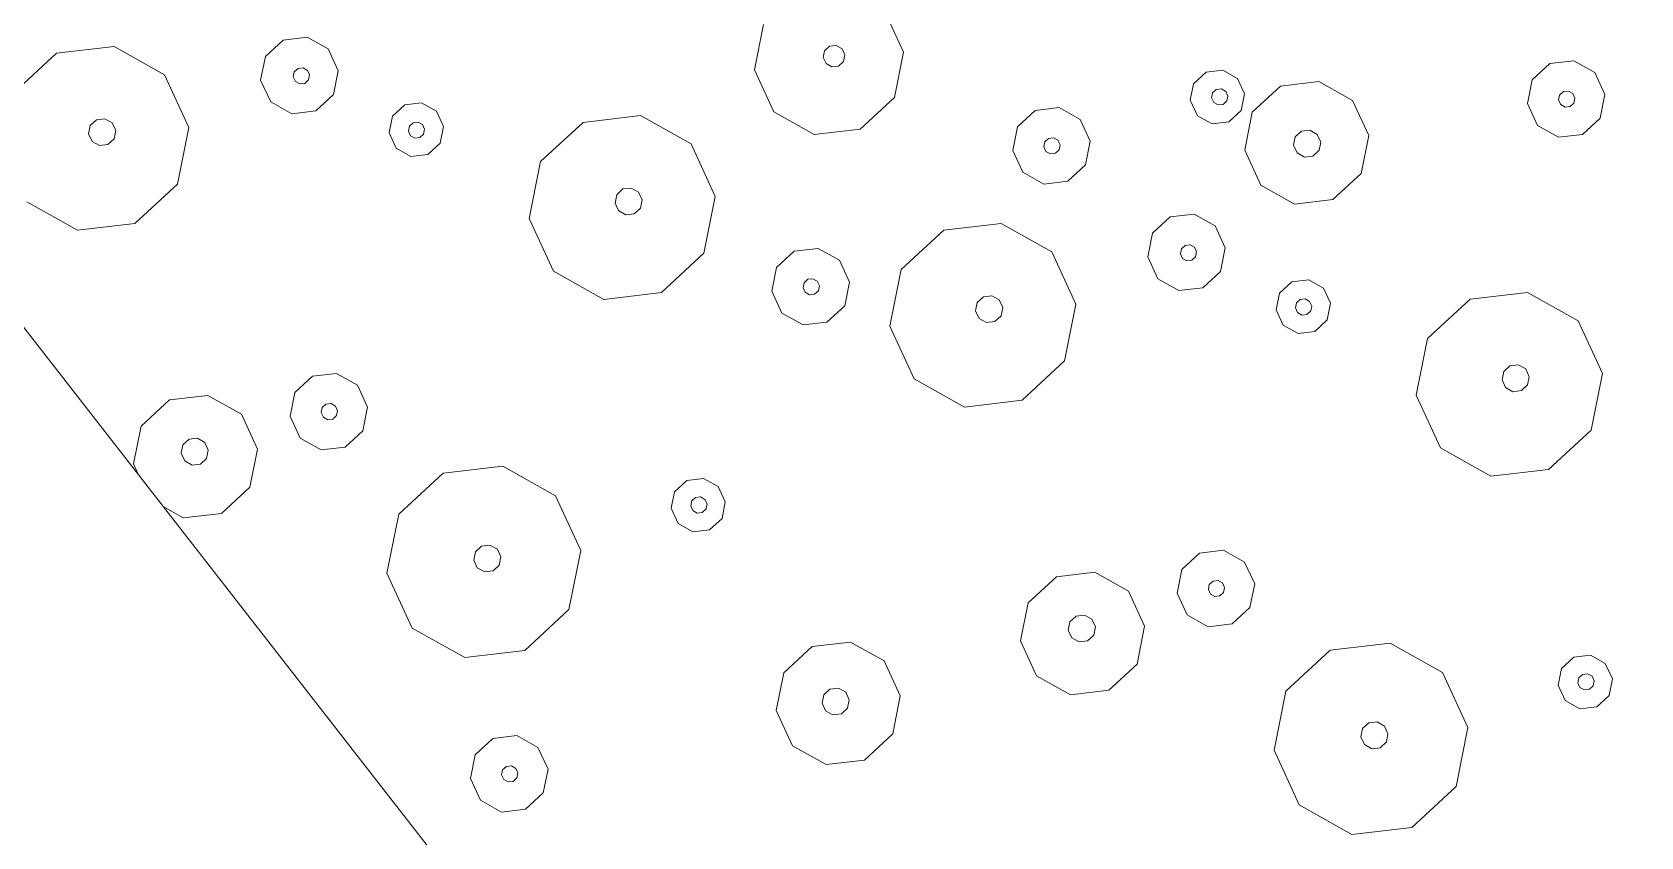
# Model space of a CAD drawing. Header units: metres. Extents: x -2858 to 512, y -1995 to 1252.
# Drawn here: x -494.136 to -490.839, y -114.54 to -112.89 of the extents above; entities that cross this region are included whole.
import ezdxf

# ---------------------------------------------------------------- set-up
doc = ezdxf.new("R2010")
doc.units = ezdxf.units.M
doc.layers.add('Calque commun', color=7, linetype='Continuous')
doc.layers.add('Calque11', color=7, linetype='Continuous')

# ---------------------------------------------------------------- blocks, each defined once
blk = doc.blocks.new('geometrebondepartleger')
at = {"layer": 'Calque11', "color": 7, "linetype": 'Continuous', "lineweight": 9}
blk.add_line((150.3457, 147.4392, 79), (130.1803, 35.9078, 79), dxfattribs=at)
blk = doc.blocks.new('pattern')
at = {"layer": 'Calque commun', "color": 54, "linetype": 'Continuous', "lineweight": 9}
for p, q in [((60.0773, 37.2426), (60.1071, 37.2602)), ((60.1071, 37.2602), (60.1416, 37.2569)), ((60.1416, 37.2569), (60.1675, 37.234)), ((60.0635, 37.2108), (60.0773, 37.2426)), ((60.1054, 37.2175), (60.1144, 37.2228)), ((60.1144, 37.2228), (60.1247, 37.2218)), ((60.1247, 37.2218), (60.1325, 37.2149)), ((60.1675, 37.234), (60.175, 37.2002)), ((60.0711, 37.177), (60.0635, 37.2108)), ((60.1013, 37.208), (60.1054, 37.2175)), ((60.1036, 37.1978), (60.1013, 37.208)), ((60.1113, 37.191), (60.1036, 37.1978)), ((60.1217, 37.19), (60.1113, 37.191)), ((60.1306, 37.1953), (60.1217, 37.19)), ((60.1347, 37.2048), (60.1306, 37.1953)), ((60.1325, 37.2149), (60.1347, 37.2048)), ((60.175, 37.2002), (60.1613, 37.1684)), ((60.097, 37.1541), (60.0711, 37.177)), ((60.1613, 37.1684), (60.1314, 37.1508)), ((60.1314, 37.1508), (60.097, 37.1541)), ((60.349, 37.0882), (60.4554, 37.1511)), ((60.4554, 37.1511), (60.5785, 37.1393)), ((60.5785, 37.1393), (60.6711, 37.0575)), ((60.2998, 36.9748), (60.349, 37.0882)), ((60.6711, 37.0575), (60.698, 36.9369)), ((60.3267, 36.8542), (60.2998, 36.9748)), ((60.461, 36.9591), (60.4679, 36.975)), ((60.4648, 36.9422), (60.461, 36.9591)), ((60.4679, 36.975), (60.4828, 36.9838)), ((60.4828, 36.9838), (60.5001, 36.9821)), ((60.5001, 36.9821), (60.513, 36.9707)), ((60.513, 36.9707), (60.5168, 36.9538)), ((60.4778, 36.9308), (60.4648, 36.9422)), ((60.495, 36.9291), (60.4778, 36.9308)), ((60.5099, 36.9379), (60.495, 36.9291)), ((60.5168, 36.9538), (60.5099, 36.9379)), ((60.698, 36.9369), (60.6489, 36.8235)), ((59.6245, 36.8096), (59.7267, 36.8699)), ((59.7267, 36.8699), (59.8448, 36.8587)), ((59.8448, 36.8587), (59.9338, 36.7801)), ((60.4194, 36.7724), (60.3267, 36.8542)), ((59.5773, 36.7007), (59.6245, 36.8096)), ((60.6489, 36.8235), (60.5424, 36.7606)), ((59.9338, 36.7801), (59.9596, 36.6643)), ((60.5424, 36.7606), (60.4194, 36.7724)), ((59.6031, 36.5849), (59.5773, 36.7007)), ((59.7226, 36.6865), (59.7295, 36.7024)), ((59.7295, 36.7024), (59.7444, 36.7112)), ((59.7444, 36.7112), (59.7616, 36.7095)), ((59.7616, 36.7095), (59.7746, 36.6981)), ((59.7746, 36.6981), (59.7783, 36.6812)), ((59.7264, 36.6696), (59.7226, 36.6865)), ((59.7393, 36.6582), (59.7264, 36.6696)), ((59.7715, 36.6653), (59.7566, 36.6565)), ((59.7783, 36.6812), (59.7715, 36.6653)), ((59.9596, 36.6643), (59.9124, 36.5554)), ((59.7566, 36.6565), (59.7393, 36.6582)), ((59.6921, 36.5064), (59.6031, 36.5849)), ((60.4017, 36.5213), (60.4214, 36.5667)), ((60.4214, 36.5667), (60.464, 36.5918)), ((60.464, 36.5918), (60.5132, 36.5871)), ((60.5132, 36.5871), (60.5503, 36.5544)), ((59.9124, 36.5554), (59.8102, 36.4951)), ((60.468, 36.5257), (60.477, 36.531)), ((60.477, 36.531), (60.4873, 36.53)), ((60.4873, 36.53), (60.4951, 36.5231)), ((60.5503, 36.5544), (60.561, 36.5061)), ((59.8102, 36.4951), (59.6921, 36.5064)), ((60.4125, 36.473), (60.4017, 36.5213)), ((60.4639, 36.5162), (60.468, 36.5257)), ((60.4662, 36.506), (60.4639, 36.5162)), ((60.474, 36.4992), (60.4662, 36.506)), ((60.4843, 36.4982), (60.474, 36.4992)), ((60.4932, 36.5035), (60.4843, 36.4982)), ((60.4974, 36.513), (60.4932, 36.5035)), ((60.4951, 36.5231), (60.4974, 36.513)), ((60.561, 36.5061), (60.5413, 36.4608)), ((60.6364, 36.4563), (60.7046, 36.4965)), ((60.7046, 36.4965), (60.7833, 36.489)), ((60.4495, 36.4403), (60.4125, 36.473)), ((60.7833, 36.489), (60.8426, 36.4367)), ((59.1752, 36.3869), (59.1949, 36.4322)), ((59.1949, 36.4322), (59.2374, 36.4574)), ((59.2374, 36.4574), (59.2867, 36.4527)), ((59.2867, 36.4527), (59.3237, 36.4199)), ((60.4988, 36.4356), (60.4495, 36.4403)), ((60.5413, 36.4608), (60.4988, 36.4356)), ((60.605, 36.3837), (60.6364, 36.4563)), ((60.8426, 36.4367), (60.8598, 36.3594)), ((59.3237, 36.4199), (59.3345, 36.3717)), ((59.1859, 36.3386), (59.1752, 36.3869)), ((59.2374, 36.3817), (59.2415, 36.3913)), ((59.2396, 36.3716), (59.2374, 36.3817)), ((59.2474, 36.3647), (59.2396, 36.3716)), ((59.2415, 36.3913), (59.2505, 36.3965)), ((59.2578, 36.3637), (59.2474, 36.3647)), ((59.2505, 36.3965), (59.2608, 36.3956)), ((59.2667, 36.369), (59.2578, 36.3637)), ((59.2608, 36.3956), (59.2686, 36.3887)), ((59.2708, 36.3785), (59.2667, 36.369)), ((59.2686, 36.3887), (59.2708, 36.3785)), ((59.3345, 36.3717), (59.3148, 36.3263)), ((60.6222, 36.3065), (60.605, 36.3837)), ((60.698, 36.3664), (60.7049, 36.3822)), ((60.7017, 36.3495), (60.698, 36.3664)), ((60.7049, 36.3822), (60.7198, 36.391)), ((60.7198, 36.391), (60.737, 36.3894)), ((60.737, 36.3894), (60.75, 36.3779)), ((60.75, 36.3779), (60.7537, 36.361)), ((59.223, 36.3059), (59.1859, 36.3386)), ((60.7147, 36.338), (60.7017, 36.3495)), ((60.7319, 36.3364), (60.7147, 36.338)), ((60.7468, 36.3452), (60.7319, 36.3364)), ((60.7537, 36.361), (60.7468, 36.3452)), ((60.8598, 36.3594), (60.8284, 36.2869)), ((59.2722, 36.3012), (59.223, 36.3059)), ((59.3148, 36.3263), (59.2722, 36.3012)), ((59.8754, 36.2669), (59.8892, 36.2986)), ((59.8892, 36.2986), (59.919, 36.3162)), ((59.919, 36.3162), (59.9534, 36.313)), ((59.9534, 36.313), (59.9794, 36.2901)), ((60.6815, 36.2542), (60.6222, 36.3065)), ((59.8829, 36.2331), (59.8754, 36.2669)), ((59.9149, 36.2641), (59.919, 36.2737)), ((59.919, 36.2737), (59.9279, 36.2789)), ((59.9279, 36.2789), (59.9383, 36.278)), ((59.9383, 36.278), (59.946, 36.2711)), ((59.946, 36.2711), (59.9483, 36.261)), ((59.9794, 36.2901), (59.9869, 36.2563)), ((60.8284, 36.2869), (60.7602, 36.2466)), ((59.9089, 36.2102), (59.8829, 36.2331)), ((59.9171, 36.254), (59.9149, 36.2641)), ((59.9249, 36.2471), (59.9171, 36.254)), ((59.9352, 36.2462), (59.9249, 36.2471)), ((59.9442, 36.2514), (59.9352, 36.2462)), ((59.9483, 36.261), (59.9442, 36.2514)), ((59.9869, 36.2563), (59.9731, 36.2245)), ((60.7602, 36.2466), (60.6815, 36.2542)), ((59.9433, 36.2069), (59.9089, 36.2102)), ((59.9731, 36.2245), (59.9433, 36.2069)), ((61.077, 36.1787), (61.1451, 36.219)), ((61.1451, 36.219), (61.2239, 36.2114)), ((61.2239, 36.2114), (61.2832, 36.1591)), ((59.5805, 36.1276), (59.6486, 36.1678)), ((59.6486, 36.1678), (59.7273, 36.1603)), ((61.0456, 36.1062), (61.077, 36.1787)), ((59.7273, 36.1603), (59.7866, 36.108)), ((61.2832, 36.1591), (61.3004, 36.0819)), ((59.549, 36.055), (59.5805, 36.1276)), ((59.7866, 36.108), (59.8038, 36.0307)), ((61.0628, 36.0289), (61.0456, 36.1062)), ((61.146, 36.0903), (61.1529, 36.1062)), ((61.1529, 36.1062), (61.1678, 36.115)), ((61.1678, 36.115), (61.185, 36.1133)), ((61.185, 36.1133), (61.198, 36.1019)), ((61.198, 36.1019), (61.2017, 36.085)), ((59.6561, 36.0632), (59.671, 36.072)), ((59.671, 36.072), (59.6882, 36.0704)), ((59.6882, 36.0704), (59.7012, 36.0589)), ((59.9482, 36.062), (59.9907, 36.0871)), ((59.9907, 36.0871), (60.04, 36.0824)), ((60.04, 36.0824), (60.077, 36.0497)), ((61.1497, 36.0734), (61.146, 36.0903)), ((61.1627, 36.062), (61.1497, 36.0734)), ((61.1948, 36.0691), (61.1799, 36.0603)), ((61.2017, 36.085), (61.1948, 36.0691)), ((61.3004, 36.0819), (61.2689, 36.0093)), ((59.5662, 35.9778), (59.549, 36.055)), ((59.6492, 36.0473), (59.6561, 36.0632)), ((59.653, 36.0304), (59.6492, 36.0473)), ((59.705, 36.042), (59.6981, 36.0261)), ((59.7012, 36.0589), (59.705, 36.042)), ((59.9285, 36.0166), (59.9482, 36.062)), ((60.077, 36.0497), (60.0878, 36.0014)), ((61.1799, 36.0603), (61.1627, 36.062)), ((59.6659, 36.019), (59.653, 36.0304)), ((59.6832, 36.0174), (59.6659, 36.019)), ((59.6981, 36.0261), (59.6832, 36.0174)), ((59.8038, 36.0307), (59.7724, 35.9582)), ((59.9393, 35.9683), (59.9285, 36.0166)), ((59.9894, 36.0144), (59.9935, 36.0239)), ((59.9917, 36.0043), (59.9894, 36.0144)), ((59.9994, 35.9974), (59.9917, 36.0043)), ((59.9935, 36.0239), (60.0025, 36.0292)), ((60.0025, 36.0292), (60.0128, 36.0282)), ((60.0128, 36.0282), (60.0206, 36.0214)), ((60.0229, 36.0112), (60.0187, 36.0017)), ((60.0206, 36.0214), (60.0229, 36.0112)), ((61.1221, 35.9766), (61.0628, 36.0289)), ((61.2689, 36.0093), (61.2008, 35.9691)), ((59.6255, 35.9254), (59.5662, 35.9778)), ((60.0098, 35.9964), (59.9994, 35.9974)), ((60.0187, 36.0017), (60.0098, 35.9964)), ((60.0878, 36.0014), (60.0681, 35.9561)), ((60.2386, 35.9112), (60.3407, 35.9715)), ((60.3407, 35.9715), (60.4589, 35.9602)), ((61.2008, 35.9691), (61.1221, 35.9766)), ((59.7724, 35.9582), (59.7042, 35.9179)), ((59.9763, 35.9356), (59.9393, 35.9683)), ((60.0681, 35.9561), (60.0255, 35.9309)), ((60.4589, 35.9602), (60.5478, 35.8817)), ((59.7042, 35.9179), (59.6255, 35.9254)), ((60.0255, 35.9309), (59.9763, 35.9356)), ((60.1914, 35.8023), (60.2386, 35.9112)), ((59.673, 35.8494), (59.6868, 35.8811)), ((59.6868, 35.8811), (59.7166, 35.8987)), ((59.7166, 35.8987), (59.751, 35.8954)), ((59.751, 35.8954), (59.777, 35.8725)), ((59.777, 35.8725), (59.7845, 35.8388)), ((60.5478, 35.8817), (60.5736, 35.7659)), ((59.6805, 35.8156), (59.673, 35.8494)), ((59.7087, 35.849), (59.7128, 35.8585)), ((59.7109, 35.8389), (59.7087, 35.849)), ((59.7187, 35.832), (59.7109, 35.8389)), ((59.7128, 35.8585), (59.7217, 35.8638)), ((59.7217, 35.8638), (59.7321, 35.8628)), ((59.7321, 35.8628), (59.7398, 35.8559)), ((59.7421, 35.8458), (59.738, 35.8363)), ((59.7398, 35.8559), (59.7421, 35.8458)), ((59.7845, 35.8388), (59.7707, 35.807)), ((59.7065, 35.7927), (59.6805, 35.8156)), ((59.729, 35.831), (59.7187, 35.832)), ((59.738, 35.8363), (59.729, 35.831)), ((59.7707, 35.807), (59.7409, 35.7894)), ((60.3435, 35.804), (60.3584, 35.8128)), ((60.3584, 35.8128), (60.3757, 35.8111)), ((60.3757, 35.8111), (60.3886, 35.7997)), ((59.7409, 35.7894), (59.7065, 35.7927)), ((60.2172, 35.6865), (60.1914, 35.8023)), ((60.3366, 35.7881), (60.3435, 35.804)), ((60.3404, 35.7712), (60.3366, 35.7881)), ((60.3534, 35.7598), (60.3404, 35.7712)), ((60.3924, 35.7828), (60.3855, 35.7669)), ((60.3886, 35.7997), (60.3924, 35.7828)), ((60.3706, 35.7581), (60.3534, 35.7598)), ((60.3855, 35.7669), (60.3706, 35.7581)), ((60.5736, 35.7659), (60.5264, 35.657)), ((61.6509, 35.6957), (61.6705, 35.7411)), ((61.6705, 35.7411), (61.7131, 35.7662)), ((61.7131, 35.7662), (61.7623, 35.7615)), ((61.7623, 35.7615), (61.7994, 35.7288)), ((59.9504, 35.6648), (59.9701, 35.7101)), ((59.9701, 35.7101), (60.0127, 35.7353)), ((60.0127, 35.7353), (60.0619, 35.7306)), ((60.0619, 35.7306), (60.099, 35.6978)), ((61.7172, 35.7001), (61.7261, 35.7054)), ((61.7261, 35.7054), (61.7365, 35.7044)), ((61.7994, 35.7288), (61.8101, 35.6805)), ((60.0168, 35.6692), (60.0257, 35.6744)), ((60.0257, 35.6744), (60.036, 35.6735)), ((60.036, 35.6735), (60.0438, 35.6666)), ((60.099, 35.6978), (60.1097, 35.6496)), ((60.3061, 35.6079), (60.2172, 35.6865)), ((61.6616, 35.6474), (61.6509, 35.6957)), ((61.7131, 35.6906), (61.7172, 35.7001)), ((61.7153, 35.6804), (61.7131, 35.6906)), ((61.7231, 35.6736), (61.7153, 35.6804)), ((61.7334, 35.6726), (61.7231, 35.6736)), ((61.7424, 35.6779), (61.7334, 35.6726)), ((61.7365, 35.7044), (61.7443, 35.6975)), ((61.7465, 35.6874), (61.7424, 35.6779)), ((61.7443, 35.6975), (61.7465, 35.6874)), ((61.8101, 35.6805), (61.7905, 35.6352)), ((59.9612, 35.6165), (59.9504, 35.6648)), ((60.0126, 35.6596), (60.0168, 35.6692)), ((60.0149, 35.6495), (60.0126, 35.6596)), ((60.0227, 35.6426), (60.0149, 35.6495)), ((60.033, 35.6416), (60.0227, 35.6426)), ((60.0419, 35.6469), (60.033, 35.6416)), ((60.0461, 35.6564), (60.0419, 35.6469)), ((60.0438, 35.6666), (60.0461, 35.6564)), ((60.1097, 35.6496), (60.09, 35.6042)), ((60.5264, 35.657), (60.4242, 35.5967)), ((61.006, 35.6145), (61.0198, 35.6462)), ((61.0198, 35.6462), (61.0496, 35.6638)), ((61.0496, 35.6638), (61.084, 35.6605)), ((61.084, 35.6605), (61.11, 35.6376)), ((61.6987, 35.6147), (61.6616, 35.6474)), ((59.9982, 35.5838), (59.9612, 35.6165)), ((60.4242, 35.5967), (60.3061, 35.6079)), ((61.0135, 35.5807), (61.006, 35.6145)), ((61.0438, 35.6116), (61.0479, 35.6211)), ((61.0461, 35.6015), (61.0438, 35.6116)), ((61.0479, 35.6211), (61.0569, 35.6264)), ((61.0569, 35.6264), (61.0672, 35.6254)), ((61.0672, 35.6254), (61.075, 35.6186)), ((61.0772, 35.6084), (61.0731, 35.5989)), ((61.075, 35.6186), (61.0772, 35.6084)), ((61.11, 35.6376), (61.1175, 35.6038)), ((61.7479, 35.61), (61.6987, 35.6147)), ((61.7905, 35.6352), (61.7479, 35.61)), ((60.0475, 35.5791), (59.9982, 35.5838)), ((60.09, 35.6042), (60.0475, 35.5791)), ((61.0395, 35.5578), (61.0135, 35.5807)), ((61.0538, 35.5946), (61.0461, 35.6015)), ((61.0642, 35.5936), (61.0538, 35.5946)), ((61.0731, 35.5989), (61.0642, 35.5936)), ((61.1175, 35.6038), (61.1037, 35.5721)), ((60.5144, 35.5352), (60.557, 35.5603)), ((60.557, 35.5603), (60.6062, 35.5556)), ((60.6062, 35.5556), (60.6433, 35.5229)), ((61.0739, 35.5545), (61.0395, 35.5578)), ((61.1037, 35.5721), (61.0739, 35.5545)), ((61.2915, 35.4919), (61.3979, 35.5547)), ((61.3979, 35.5547), (61.521, 35.543)), ((61.521, 35.543), (61.6136, 35.4612)), ((60.4947, 35.4898), (60.5144, 35.5352)), ((60.6433, 35.5229), (60.654, 35.4746)), ((60.5055, 35.4415), (60.4947, 35.4898)), ((60.5569, 35.4847), (60.5611, 35.4942)), ((60.5592, 35.4745), (60.5569, 35.4847)), ((60.567, 35.4677), (60.5592, 35.4745)), ((60.5611, 35.4942), (60.57, 35.4995)), ((60.57, 35.4995), (60.5803, 35.4985)), ((60.5803, 35.4985), (60.5881, 35.4916)), ((60.5904, 35.4815), (60.5863, 35.472)), ((60.5881, 35.4916), (60.5904, 35.4815)), ((60.654, 35.4746), (60.6344, 35.4292)), ((61.2423, 35.3785), (61.2915, 35.4919)), ((60.5426, 35.4088), (60.5055, 35.4415)), ((60.5773, 35.4667), (60.567, 35.4677)), ((60.5863, 35.472), (60.5773, 35.4667)), ((61.6136, 35.4612), (61.6405, 35.3405)), ((60.5918, 35.4041), (60.5426, 35.4088)), ((60.6344, 35.4292), (60.5918, 35.4041)), ((61.2692, 35.2578), (61.2423, 35.3785)), ((61.4035, 35.3627), (61.4104, 35.3786)), ((61.4104, 35.3786), (61.4253, 35.3874)), ((61.4253, 35.3874), (61.4426, 35.3858)), ((61.4426, 35.3858), (61.4555, 35.3743)), ((60.0895, 35.3032), (60.1712, 35.3514)), ((60.1712, 35.3514), (60.2657, 35.3424)), ((61.4073, 35.3458), (61.4035, 35.3627)), ((61.4203, 35.3344), (61.4073, 35.3458)), ((61.4593, 35.3574), (61.4524, 35.3415)), ((61.4555, 35.3743), (61.4593, 35.3574)), ((60.2657, 35.3424), (60.3369, 35.2796)), ((61.4375, 35.3327), (61.4203, 35.3344)), ((61.4524, 35.3415), (61.4375, 35.3327)), ((61.6405, 35.3405), (61.5914, 35.2271)), ((60.0517, 35.2161), (60.0895, 35.3032)), ((60.3369, 35.2796), (60.3575, 35.1869)), ((60.567, 35.2132), (60.6692, 35.2736)), ((60.6692, 35.2736), (60.7873, 35.2623)), ((60.7873, 35.2623), (60.8763, 35.1838)), ((61.3619, 35.176), (61.2692, 35.2578)), ((60.1679, 35.2047), (60.1735, 35.2174)), ((60.1735, 35.2174), (60.1854, 35.2244)), ((60.1854, 35.2244), (60.1992, 35.2231)), ((60.1992, 35.2231), (60.2095, 35.214)), ((60.2095, 35.214), (60.2125, 35.2005)), ((60.5198, 35.1044), (60.567, 35.2132)), ((61.5914, 35.2271), (61.4849, 35.1643)), ((60.1709, 35.1912), (60.1679, 35.2047)), ((60.1813, 35.182), (60.1709, 35.1912)), ((60.1951, 35.1807), (60.1813, 35.182)), ((60.207, 35.1877), (60.1951, 35.1807)), ((60.2125, 35.2005), (60.207, 35.1877)), ((60.3575, 35.1869), (60.3198, 35.0998)), ((60.8763, 35.1838), (60.9021, 35.0679)), ((61.4849, 35.1643), (61.3619, 35.176)), ((60.672, 35.106), (60.6869, 35.1148)), ((60.6869, 35.1148), (60.7041, 35.1132)), ((60.7041, 35.1132), (60.7171, 35.1017)), ((60.3198, 35.0998), (60.238, 35.0516)), ((60.5456, 34.9885), (60.5198, 35.1044)), ((60.6651, 35.0902), (60.672, 35.106)), ((60.6689, 35.0733), (60.6651, 35.0902)), ((60.7208, 35.0848), (60.714, 35.069)), ((60.7171, 35.1017), (60.7208, 35.0848)), ((60.6818, 35.0618), (60.6689, 35.0733)), ((60.6991, 35.0602), (60.6818, 35.0618)), ((60.714, 35.069), (60.6991, 35.0602)), ((60.9021, 35.0679), (60.8549, 34.9591)), ((60.6346, 34.91), (60.5456, 34.9885)), ((61.3639, 34.9703), (61.4065, 34.9954)), ((61.4065, 34.9954), (61.4557, 34.9908)), ((61.4557, 34.9908), (61.4928, 34.958)), ((60.8549, 34.9591), (60.7527, 34.8987)), ((61.3442, 34.9249), (61.3639, 34.9703)), ((61.4928, 34.958), (61.5035, 34.9098)), ((61.355, 34.8767), (61.3442, 34.9249)), ((61.4064, 34.9198), (61.4105, 34.9294)), ((61.4087, 34.9097), (61.4064, 34.9198)), ((61.4105, 34.9294), (61.4195, 34.9346)), ((61.4195, 34.9346), (61.4298, 34.9336)), ((61.4298, 34.9336), (61.4376, 34.9268)), ((61.4399, 34.9166), (61.4357, 34.9071)), ((61.4376, 34.9268), (61.4399, 34.9166)), ((60.7527, 34.8987), (60.6346, 34.91)), ((61.4165, 34.9028), (61.4087, 34.9097)), ((61.4268, 34.9018), (61.4165, 34.9028)), ((61.4357, 34.9071), (61.4268, 34.9018)), ((61.5035, 34.9098), (61.4838, 34.8644)), ((61.5789, 34.8599), (61.6471, 34.9002)), ((61.6471, 34.9002), (61.7258, 34.8927)), ((61.7258, 34.8927), (61.7851, 34.8403)), ((61.392, 34.844), (61.355, 34.8767)), ((61.4838, 34.8644), (61.4413, 34.8393)), ((61.5475, 34.7874), (61.5789, 34.8599)), ((61.4413, 34.8393), (61.392, 34.844)), ((61.7851, 34.8403), (61.7953, 34.7944)), ((61.5647, 34.7102), (61.5475, 34.7874)), ((61.6405, 34.77), (61.6474, 34.7859)), ((61.6474, 34.7859), (61.6623, 34.7947)), ((61.6623, 34.7947), (61.6795, 34.793)), ((61.6795, 34.793), (61.6925, 34.7816)), ((61.6442, 34.7531), (61.6405, 34.77)), ((61.6572, 34.7417), (61.6442, 34.7531)), ((61.6962, 34.7647), (61.6893, 34.7488)), ((61.6925, 34.7816), (61.6962, 34.7647)), ((60.8317, 34.7023), (60.8615, 34.7199)), ((60.8615, 34.7199), (60.8959, 34.7166)), ((60.8959, 34.7166), (60.9219, 34.6937)), ((61.6744, 34.74), (61.6572, 34.7417)), ((61.6893, 34.7488), (61.6744, 34.74)), ((60.8179, 34.6705), (60.8317, 34.7023)), ((60.9219, 34.6937), (60.9294, 34.6599)), ((61.624, 34.6578), (61.5647, 34.7102)), ((61.7708, 34.6905), (61.7027, 34.6503)), ((61.7806, 34.7131), (61.7708, 34.6905)), ((60.8254, 34.6368), (60.8179, 34.6705)), ((60.8573, 34.6678), (60.8615, 34.6773)), ((60.8596, 34.6576), (60.8573, 34.6678)), ((60.8674, 34.6508), (60.8596, 34.6576)), ((60.8615, 34.6773), (60.8704, 34.6826)), ((60.8777, 34.6498), (60.8674, 34.6508)), ((60.8704, 34.6826), (60.8808, 34.6816)), ((60.8867, 34.6551), (60.8777, 34.6498)), ((60.8808, 34.6816), (60.8885, 34.6747)), ((60.8908, 34.6646), (60.8867, 34.6551)), ((60.8885, 34.6747), (60.8908, 34.6646)), ((60.9294, 34.6599), (60.9156, 34.6282)), ((61.7027, 34.6503), (61.624, 34.6578)), ((60.8514, 34.6138), (60.8254, 34.6368)), ((60.9156, 34.6282), (60.8858, 34.6106)), ((60.8858, 34.6106), (60.8514, 34.6138)), ((60.8907, 34.4656), (60.9332, 34.4907)), ((60.9332, 34.4907), (60.9825, 34.4861)), ((60.9825, 34.4861), (61.0195, 34.4533)), ((60.871, 34.4202), (60.8907, 34.4656)), ((61.0195, 34.4533), (61.0303, 34.4051)), ((60.8818, 34.372), (60.871, 34.4202)), ((60.9319, 34.418), (60.936, 34.4276)), ((60.936, 34.4276), (60.945, 34.4328)), ((60.945, 34.4328), (60.9553, 34.4319)), ((60.9553, 34.4319), (60.9631, 34.425)), ((60.9631, 34.425), (60.9654, 34.4149)), ((60.9342, 34.4079), (60.9319, 34.418)), ((60.9419, 34.401), (60.9342, 34.4079)), ((60.9523, 34.4001), (60.9419, 34.401)), ((60.9612, 34.4053), (60.9523, 34.4001)), ((60.9654, 34.4149), (60.9612, 34.4053)), ((61.0303, 34.4051), (61.0106, 34.3597)), ((60.9188, 34.3393), (60.8818, 34.372)), ((61.0106, 34.3597), (60.968, 34.3346)), ((61.1811, 34.3148), (61.2832, 34.3751)), ((61.2832, 34.3751), (61.4014, 34.3639)), ((61.4014, 34.3639), (61.4903, 34.2854)), ((60.968, 34.3346), (60.9188, 34.3393)), ((61.1339, 34.2059), (61.1811, 34.3148)), ((61.4903, 34.2854), (61.5161, 34.1695)), ((61.1597, 34.0901), (61.1339, 34.2059)), ((61.2791, 34.1917), (61.286, 34.2076)), ((61.2829, 34.1748), (61.2791, 34.1917)), ((61.286, 34.2076), (61.3009, 34.2164)), ((61.3009, 34.2164), (61.3182, 34.2148)), ((61.3182, 34.2148), (61.3311, 34.2033)), ((61.3311, 34.2033), (61.3349, 34.1864)), ((61.2959, 34.1634), (61.2829, 34.1748)), ((61.3131, 34.1617), (61.2959, 34.1634)), ((61.328, 34.1705), (61.3131, 34.1617)), ((61.3349, 34.1864), (61.328, 34.1705)), ((61.2486, 34.0116), (61.1597, 34.0901)), ((61.3667, 34.0003), (61.2486, 34.0116))]:
    blk.add_line(p, q, dxfattribs=at)
at = {"layer": 'Calque commun', "color": 7, "linetype": 'Continuous', "lineweight": 9}
mesh = blk.add_polyface(dxfattribs=at)
corners = [(70.8497, 113.5412), (53.8349, 19.1692), (74.7282, 106.3237), (76.0435, 113.5984), (74.769, 106.1763), (58.8077, 18.2701), (114.1703, 105.207), (114.1703, 98.5387)]
mesh.append_faces([[corners[k] for k in face] for face in [(3, 4, 6)]], dxfattribs={"vtx0": -1, "vtx1": -1, "color": 7})
mesh.append_faces([[corners[k] for k in face] for face in [(3, 2, 4)]], dxfattribs={"vtx0": -1, "vtx2": -1, "color": 7})
mesh.append_faces([[corners[k] for k in face] for face in [(5, 2, 1)]], dxfattribs={"vtx1": -1, "color": 7})
mesh.append_faces([[corners[k] for k in face] for face in [(0, 1, 2), (3, 0, 2)]], dxfattribs={"vtx1": -1, "vtx2": -1, "color": 7})
mesh.append_faces([[corners[k] for k in face] for face in [(4, 7, 6)]], dxfattribs={"vtx2": -1, "color": 7})

msp = doc.modelspace()

# ---------------------------------------------------------------- block references
at = {"layer": 'Calque commun', "color": 0, "linetype": 'ByBlock', "lineweight": -2, "rotation": 228.1617603435354}
for name, p in [('geometrebondepartleger', (-440.1616, 15.2632)), ('pattern', (-478.5712, -44.6144))]:
    msp.add_blockref(name, p, dxfattribs=at)

doc.saveas('drawing.dxf')
